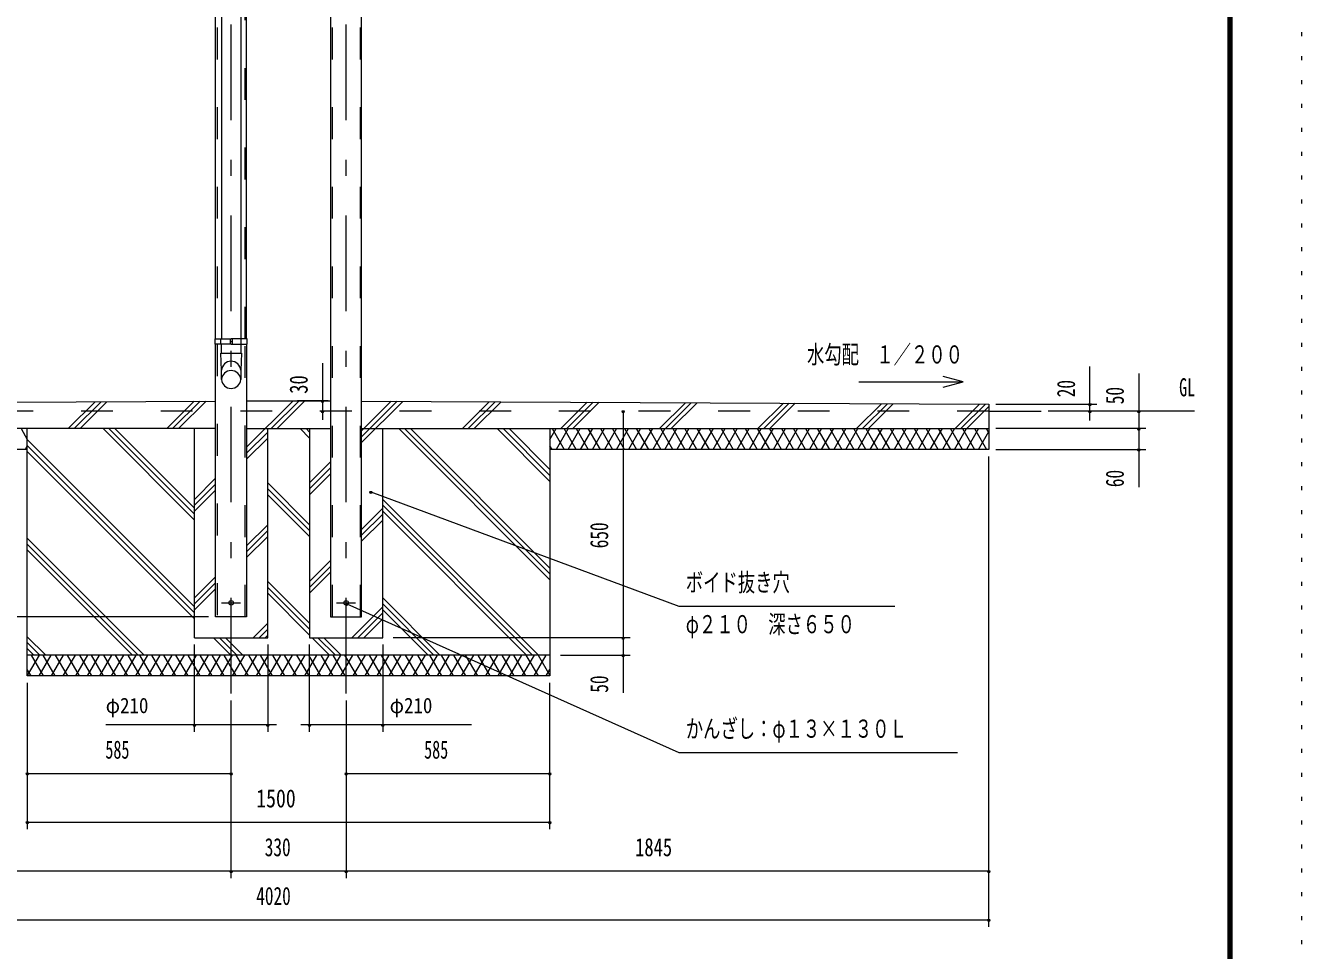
# Model space of a CAD drawing. Units: millimetres, scale not verified. Extents: x -31547 to 31550, y -14700 to 14700.
# Drawn here: x 18732 to 31550, y -3885 to 5408 of the extents above; entities that cross this region are included whole.
import ezdxf
from ezdxf.enums import TextEntityAlignment as Align

# ---------------------------------------------------------------- set-up
doc = ezdxf.new("R2010")
doc.units = ezdxf.units.MM
doc.header["$LTSCALE"] = 80
for name, pattern in [('USER2', [10, 4, -6]), ('USER3', [24, 12, -5, 2, -5]), ('USER4', [3, 0.5, -2.5])]:
    doc.linetypes.add(name, pattern=pattern)
doc.layers.add('0-0_0', color=7, linetype='Continuous')
for name, color, linetype, lineweight in [('0-6_2-02BOLD', 7, 'Continuous', 18), ('0-7_2-12HIDDEN', 3, 'USER2', 18), ('0-8_2-22CENTER', 3, 'USER3', 18), ('0-A_2-52DIM', 3, 'Continuous', 18), ('0-B_2-62HATCH', 2, 'Continuous', 18), ('0-C_F-F1PAPER', 5, 'Continuous', 18), ('0-D_F-E_J_ADD', 5, 'USER4', 18)]:
    doc.layers.add(name, color=color, linetype=linetype, lineweight=lineweight)
doc.styles.add('ＭＳ ゴシック', font='')
doc.styles.get('ＭＳ ゴシック').set_extended_font_data('MS Gothic')

# ---------------------------------------------------------------- blocks, each defined once
blk = doc.blocks.new('t')
at = {"layer": '0-6_2-02BOLD'}
for p, q in [((30725.56, 16904.9), (30725.56, 16960.9)), ((30816.71, 16960.9), (30816.71, 16904.9)), ((30827.38, 16932.9), (30816.71, 16932.9)), ((30827.38, 16932.9), (30838.06, 16932.9)), ((30838.06, 16960.9), (30838.06, 16904.9)), ((30929.2, 16904.9), (30929.2, 16960.9))]:
    blk.add_line(p, q, dxfattribs=at)
for points in [[(30827.38, 16904.9), (30665.86, 16904.9), (30665.86, 16960.9), (30827.38, 16960.9)], [(30827.38, 16904.9), (30988.91, 16904.9), (30988.91, 16960.9), (30827.38, 16960.9)]]:
    blk.add_lwpolyline(points, dxfattribs=at)

msp = doc.modelspace()

# ---------------------------------------------------------------- linework, layer by layer
at = {"layer": '0-6_2-02BOLD'}
for p, q in [((20701.08, 8497.9), (20701.08, 2260.9)), ((20893.61, 8497.9), (20893.61, 2260.9)), ((20641.41, 2260.9), (20641.41, 7787.41)), ((20953.26, 2260.9), (20953.26, 7787.41)), ((21796.42, 7787.41), (21796.42, -532.1)), ((20641.41, -532.1), (20641.41, 2204.9)), ((20701.06, 2115.78), (20701.06, 2204.9)), ((20893.55, 2204.9), (20893.55, 2115.78)), ((20953.26, 2204.9), (20953.26, -532.1)), ((22108.26, 1634.25), (28409.83, 1602.9)), ((28409.83, 1532.9), (28934.83, 1532.9)), ((20641.4, 1357.9), (14339.83, 1357.9)), ((20429.83, -742.1), (20429.83, 1357.9)), ((20953.25, 1357.9), (21796.41, 1357.9)), ((21164.83, -742.1), (21164.83, 1357.9)), ((22108.26, 1357.9), (28409.83, 1357.9)), ((20953.25, -532.1), (20641.4, -532.1)), ((20429.83, -742.1), (21164.83, -742.1)), ((23999.83, -917.1), (18749.84, -917.1))]:
    msp.add_line(p, q, dxfattribs=at)
for points in [[(21796.41, -532.1), (22108.27, -532.1), (22108.27, 7787.41)], [(20694.07, 2115.79), (20900.57, 2115.79), (20893.57, 1941.96), (20893.57, 1851.51)], [(20701.08, 1851.51), (20701.08, 1941.96), (20694.07, 2115.79)], [(18749.84, 1147.9), (14339.83, 1147.9), (14339.83, 1602.9), (20641.42, 1634.25)], [(20953.26, 1635.81), (21374.84, 1637.9), (21796.41, 1635.81)], [(28409.83, 1602.9), (28409.83, 1147.9), (23999.83, 1147.9)], [(23999.83, 1357.9), (23999.83, -1127.1), (18749.84, -1127.1), (18749.84, 1357.9)], [(21584.84, 1357.9), (21584.84, -742.1), (22319.83, -742.1), (22319.83, 1357.9)]]:
    msp.add_lwpolyline(points, dxfattribs=at)
for centre in [(20797.34, -392.1), (21952.33, -392.1)]:
    msp.add_circle(centre, 22.75, dxfattribs=at)
for centre, radius, start, end in [((20797.34, 1938.53), 96.43, 3.55867, 176.44133), ((20797.34, 1845.52), 96.43, 3.55867, 176.44133), ((20797.34, 1857.5), 96.44, 183.56303, 356.43697)]:
    msp.add_arc(centre, radius, start, end, dxfattribs=at)
at = {"layer": '0-7_2-12HIDDEN'}
for p, q in [((20656.11, 7787.41), (20656.11, 2260.9)), ((20938.56, 2260.9), (20938.56, 7787.41)), ((21811.12, 7787.41), (21811.12, -532.1)), ((22093.57, 7787.41), (22093.57, -532.1)), ((20656.1, 2204.9), (20656.1, -532.1)), ((20938.56, -532.1), (20938.56, 2204.9)), ((28409.84, 1532.9), (14339.84, 1532.9))]:
    msp.add_line(p, q, dxfattribs=at)
at = {"layer": '0-8_2-22CENTER'}
for p, q in [((20797.34, -1302.1), (20797.34, 9341.41)), ((21952.33, -1302.1), (21952.33, 9341.41)), ((20702.14, -392.1), (20892.54, -392.1)), ((21857.13, -392.1), (22047.54, -392.1))]:
    msp.add_line(p, q, dxfattribs=at)
at = {"layer": '0-A_2-52DIM'}
for p, q in [((21715.77, 2015.9), (21715.77, 1445.03)), ((29424.83, 1438.97), (29424.83, 1980.9)), ((27949.97, 1773.46), (28152.82, 1827.81)), ((29914.84, 1910.9), (29914.84, 769.9)), ((21771.51, 1637.9), (21464.56, 1637.9)), ((21729.77, 1637.9), (21701.77, 1637.9)), ((28479.83, 1602.9), (29494.83, 1602.9)), ((29438.83, 1602.9), (29410.83, 1602.9)), ((21729.77, 1532.9), (21701.77, 1532.9)), ((24748.83, 1532.9), (24720.83, 1532.9)), ((24734.83, 1532.9), (24734.83, -1295.1)), ((30474.84, 1532.9), (29004.83, 1532.9)), ((29438.83, 1532.9), (29410.83, 1532.9)), ((29928.84, 1532.9), (29900.84, 1532.9)), ((29984.83, 1357.9), (28479.83, 1357.9)), ((29928.84, 1357.9), (29900.84, 1357.9)), ((28409.83, -3647.09), (28409.83, 1077.9)), ((28479.83, 1147.9), (29984.83, 1147.9)), ((29928.84, 1147.9), (29900.84, 1147.9)), ((22215.79, 723.56), (22187.79, 723.56)), ((21973.85, -402.52), (21945.85, -402.52)), ((20571.4, -532.1), (12274.85, -532.1)), ((24804.83, -742.1), (22424.83, -742.1)), ((24748.83, -742.1), (24720.83, -742.1)), ((20429.82, -1687.1), (20429.82, -812.1)), ((21164.83, -812.1), (21164.83, -1687.1)), ((21584.83, -1687.1), (21584.83, -812.1)), ((22319.83, -812.1), (22319.83, -1687.1)), ((24104.83, -917.1), (24804.83, -917.1)), ((24748.83, -917.1), (24720.83, -917.1)), ((18749.84, -1197.1), (18749.84, -2667.1)), ((23999.83, -2667.1), (23999.83, -1197.1)), ((20797.34, -3157.09), (20797.34, -1372.1)), ((21952.33, -1372.1), (21952.33, -3157.09)), ((21252.33, -1617.1), (19537.33, -1617.1)), ((20443.82, -1617.1), (20415.82, -1617.1)), ((21178.83, -1617.1), (21150.83, -1617.1)), ((23212.33, -1617.1), (21497.33, -1617.1)), ((21598.83, -1617.1), (21570.83, -1617.1)), ((22333.83, -1617.1), (22305.83, -1617.1)), ((18763.84, -2107.1), (18735.84, -2107.1)), ((18749.84, -2107.1), (20797.34, -2107.1)), ((20811.34, -2107.1), (20783.34, -2107.1)), ((21966.33, -2107.1), (21938.33, -2107.1)), ((21952.33, -2107.1), (23999.83, -2107.1)), ((24013.83, -2107.1), (23985.83, -2107.1)), ((18763.84, -2597.1), (18735.84, -2597.1)), ((18749.84, -2597.1), (23999.83, -2597.1)), ((24013.83, -2597.1), (23985.83, -2597.1)), ((28409.83, -3087.09), (14339.83, -3087.09)), ((20811.34, -3087.09), (20783.34, -3087.09)), ((21966.33, -3087.09), (21938.33, -3087.09)), ((28423.83, -3087.09), (28395.83, -3087.09)), ((14339.83, -3577.09), (28409.83, -3577.09)), ((28423.83, -3577.09), (28395.83, -3577.09))]:
    msp.add_line(p, q, dxfattribs=at)
for points in [[(27102.82, 1827.81), (28152.82, 1827.81), (27949.97, 1882.16)], [(22201.79, 723.56), (25294.83, -427.1), (27464.83, -427.1)], [(21959.85, -402.52), (25294.83, -1897.1), (28094.83, -1897.1)]]:
    msp.add_lwpolyline(points, dxfattribs=at)
for centre in [(21715.77, 1637.9), (29424.83, 1602.9), (21715.77, 1532.9), (24734.83, 1532.9), (29424.83, 1532.9), (29914.84, 1532.9), (29914.84, 1357.9), (29914.84, 1147.9), (22201.79, 723.56), (21959.85, -402.52), (24734.83, -742.1), (24734.83, -917.1), (20429.82, -1617.1), (21164.83, -1617.1), (21584.83, -1617.1), (22319.83, -1617.1), (18749.84, -2107.1), (20797.34, -2107.1), (21952.33, -2107.1), (23999.83, -2107.1), (18749.84, -2597.1), (23999.83, -2597.1), (20797.34, -3087.09), (21952.33, -3087.09), (28409.83, -3087.09), (28409.83, -3577.09)]:
    msp.add_arc(centre, 14, 180, 0, dxfattribs=at)
at = {"layer": '0-B_2-62HATCH'}
for p, q in [((19160.55, 1357.9), (19430.87, 1628.23)), ((19490.57, 1628.53), (19219.94, 1357.9)), ((19279.33, 1357.9), (19550.26, 1628.83)), ((20150.48, 1357.9), (20425.77, 1633.18)), ((20485.46, 1633.48), (20209.89, 1357.9)), ((20269.28, 1357.9), (20545.16, 1633.77)), ((21420.21, 1637.68), (20953.25, 1170.71)), ((21199.84, 1357.9), (21479.31, 1637.38)), ((21538.42, 1637.09), (21259.23, 1357.9)), ((22108.26, 1335.78), (22405.26, 1632.78)), ((22464.36, 1632.48), (22108.26, 1276.38)), ((22108.27, 1216.99), (22523.46, 1632.19)), ((23390.31, 1627.88), (23120.34, 1357.9)), ((23179.74, 1357.9), (23449.41, 1627.58)), ((23508.52, 1627.29), (23239.13, 1357.9)), ((24110.28, 1357.9), (24375.35, 1622.97)), ((24169.68, 1357.9), (24434.46, 1622.68)), ((24493.57, 1622.39), (24229.08, 1357.9)), ((25100.24, 1357.9), (25360.41, 1618.07)), ((25419.51, 1617.78), (25159.64, 1357.9)), ((25219.03, 1357.9), (25478.61, 1617.49)), ((26090.18, 1357.9), (26345.45, 1613.17)), ((26404.56, 1612.88), (26149.58, 1357.9)), ((26208.98, 1357.9), (26463.67, 1612.59)), ((27080.14, 1357.9), (27330.5, 1608.27)), ((27389.61, 1607.98), (27139.52, 1357.9)), ((27198.92, 1357.9), (27448.71, 1607.68)), ((28070.08, 1357.9), (28315.55, 1603.37)), ((28374.65, 1603.08), (28129.48, 1357.9)), ((28188.88, 1357.9), (28409.83, 1578.86)), ((18687.26, 1357.9), (18749.84, 1249.53)), ((20429.83, 438.61), (19510.54, 1357.9)), ((19569.93, 1357.9), (20429.83, 498)), ((20429.83, 557.4), (19629.33, 1357.9)), ((20953.25, 1111.32), (21164.83, 1322.9)), ((21584.84, 1263.5), (21490.44, 1357.9)), ((21549.83, 1357.9), (21584.84, 1322.9)), ((22480.38, 1357.9), (23999.83, -161.55)), ((22539.78, 1357.9), (23999.83, -102.15)), ((23999.83, -42.75), (22599.18, 1357.9)), ((23999.83, 828.4), (23470.33, 1357.9)), ((23529.72, 1357.9), (23999.83, 887.8)), ((23999.83, 947.2), (23589.12, 1357.9)), ((23999.83, 1249.55), (24062.39, 1357.9)), ((24021.98, 1357.9), (24143.22, 1147.9)), ((24183.63, 1357.9), (24062.39, 1147.9)), ((24264.46, 1147.9), (24143.23, 1357.9)), ((24183.63, 1147.9), (24304.87, 1357.9)), ((24264.46, 1357.9), (24385.7, 1147.9)), ((24426.12, 1357.9), (24304.87, 1147.9)), ((24506.95, 1147.9), (24385.71, 1357.9)), ((24426.12, 1147.9), (24547.36, 1357.9)), ((24506.95, 1357.9), (24628.19, 1147.9)), ((24668.61, 1357.9), (24547.36, 1147.9)), ((24749.44, 1147.9), (24628.2, 1357.9)), ((24668.61, 1147.9), (24789.85, 1357.9)), ((24749.44, 1357.9), (24870.68, 1147.9)), ((24911.09, 1357.9), (24789.86, 1147.9)), ((24991.92, 1147.9), (24870.68, 1357.9)), ((24911.09, 1147.9), (25032.34, 1357.9)), ((24991.92, 1357.9), (25113.17, 1147.9)), ((25153.58, 1357.9), (25032.34, 1147.9)), ((25234.41, 1147.9), (25113.17, 1357.9)), ((25153.58, 1147.9), (25274.83, 1357.9)), ((25234.41, 1357.9), (25355.66, 1147.9)), ((25396.07, 1357.9), (25274.83, 1147.9)), ((25476.9, 1147.9), (25355.66, 1357.9)), ((25396.07, 1147.9), (25517.31, 1357.9)), ((25476.91, 1357.9), (25598.14, 1147.9)), ((25638.55, 1357.9), (25517.31, 1147.9)), ((25719.38, 1147.9), (25598.14, 1357.9)), ((25638.55, 1147.9), (25759.8, 1357.9)), ((25719.39, 1357.9), (25840.63, 1147.9)), ((25881.04, 1357.9), (25759.8, 1147.9)), ((25961.88, 1147.9), (25840.63, 1357.9)), ((25881.05, 1147.9), (26002.29, 1357.9)), ((25961.88, 1357.9), (26083.12, 1147.9)), ((26123.54, 1357.9), (26002.29, 1147.9)), ((26083.12, 1357.9), (26204.36, 1147.9)), ((26123.54, 1147.9), (26244.77, 1357.9)), ((26325.6, 1147.9), (26204.36, 1357.9)), ((26244.77, 1147.9), (26366.02, 1357.9)), ((26325.6, 1357.9), (26446.85, 1147.9)), ((26487.26, 1357.9), (26366.02, 1147.9)), ((26568.09, 1147.9), (26446.85, 1357.9)), ((26487.26, 1147.9), (26608.51, 1357.9)), ((26568.1, 1357.9), (26689.34, 1147.9)), ((26729.75, 1357.9), (26608.51, 1147.9)), ((26810.58, 1147.9), (26689.34, 1357.9)), ((26729.76, 1147.9), (26850.99, 1357.9)), ((26810.59, 1357.9), (26931.82, 1147.9)), ((26972.23, 1357.9), (26850.99, 1147.9)), ((26931.82, 1357.9), (27053.07, 1147.9)), ((26972.24, 1147.9), (27093.48, 1357.9)), ((27174.31, 1147.9), (27053.07, 1357.9)), ((27093.48, 1147.9), (27214.73, 1357.9)), ((27174.31, 1357.9), (27295.56, 1147.9)), ((27335.97, 1357.9), (27214.73, 1147.9)), ((27416.8, 1147.9), (27295.56, 1357.9)), ((27335.97, 1147.9), (27457.22, 1357.9)), ((27416.8, 1357.9), (27538.04, 1147.9)), ((27578.45, 1357.9), (27457.22, 1147.9)), ((27659.28, 1147.9), (27538.04, 1357.9)), ((27578.45, 1147.9), (27699.7, 1357.9)), ((27659.29, 1357.9), (27780.53, 1147.9)), ((27820.94, 1357.9), (27699.7, 1147.9)), ((27901.77, 1147.9), (27780.53, 1357.9)), ((27820.95, 1147.9), (27942.19, 1357.9)), ((27901.78, 1357.9), (28023.02, 1147.9)), ((28063.43, 1357.9), (27942.19, 1147.9)), ((28144.27, 1147.9), (28023.02, 1357.9)), ((28063.44, 1147.9), (28184.67, 1357.9)), ((28144.27, 1357.9), (28265.5, 1147.9)), ((28305.92, 1357.9), (28184.67, 1147.9)), ((28265.5, 1357.9), (28386.75, 1147.9)), ((28305.92, 1147.9), (28409.83, 1327.88)), ((28409.83, 1317.92), (28386.75, 1357.9)), ((18749.84, 1186.28), (18727.68, 1147.9)), ((18749.84, 1247.45), (20429.83, -432.55)), ((20429.83, -491.95), (18749.84, 1188.05)), ((21164.83, 1263.5), (20953.25, 1051.92)), ((24021.98, 1147.9), (23999.83, 1186.26)), ((18749.84, 1128.66), (20429.83, -551.34)), ((21584.84, 812.35), (21796.41, 1023.93)), ((21796.41, 964.53), (21584.84, 752.95)), ((21584.84, 693.55), (21796.41, 905.13)), ((20641.4, 858.86), (20429.83, 647.29)), ((20429.83, 587.9), (20641.4, 799.47)), ((21164.83, 812.35), (21584.84, 392.35)), ((20641.4, 740.07), (20429.83, 528.5)), ((21584.84, 332.95), (21164.83, 752.95)), ((21164.83, 693.56), (21584.84, 273.55)), ((23884.23, -917.1), (22319.83, 647.3)), ((22319.83, 557.4), (22108.27, 345.83)), ((22319.83, 587.9), (23824.83, -917.1)), ((23765.43, -917.1), (22319.83, 528.5)), ((21164.83, 392.35), (20953.25, 180.76)), ((22108.27, 286.44), (22319.83, 498)), ((22319.83, 438.6), (22108.27, 227.04)), ((19924.43, -917.1), (18749.84, 257.5)), ((20953.25, 121.37), (21164.83, 332.95)), ((21164.83, 273.55), (20953.25, 61.97)), ((19865.03, -917.1), (18749.84, 198.1)), ((18749.84, 138.71), (19805.63, -917.1)), ((21796.41, 33.98), (21584.84, -177.6)), ((21584.84, -237), (21796.41, -25.42)), ((21796.41, -84.82), (21584.84, -296.39)), ((20429.83, -342.65), (20641.4, -131.08)), ((20641.4, -190.48), (20429.83, -402.05)), ((20429.83, -461.45), (20641.4, -249.88)), ((21164.83, -177.6), (21584.84, -597.6)), ((21584.84, -657), (21164.83, -237)), ((21164.83, -296.39), (21584.84, -716.4)), ((22894.27, -917.1), (22319.83, -342.65)), ((22319.83, -432.55), (22010.28, -742.1)), ((22069.68, -742.1), (22319.83, -491.95)), ((22319.83, -402.05), (22834.87, -917.1)), ((22775.49, -917.1), (22319.83, -461.45)), ((21164.83, -597.6), (21020.34, -742.1)), ((22319.83, -551.35), (22129.08, -742.1)), ((18934.48, -917.1), (18749.84, -732.45)), ((20620.58, -742.1), (20795.59, -917.1)), ((20854.98, -917.1), (20679.98, -742.1)), ((20739.38, -742.1), (20914.38, -917.1)), ((21079.74, -742.1), (21164.83, -657)), ((21164.83, -716.4), (21139.13, -742.1)), ((21610.53, -742.1), (21785.53, -917.1)), ((21669.93, -742.1), (21844.93, -917.1)), ((21904.33, -917.1), (21729.33, -742.1)), ((18749.84, -791.85), (18875.09, -917.1)), ((18749.84, -851.24), (18815.69, -917.1)), ((18869.13, -917.1), (18749.84, -1123.72)), ((18788.29, -917.1), (18909.54, -1127.1)), ((18869.13, -1127.1), (18990.37, -917.1)), ((19030.79, -1127.1), (18909.54, -917.1)), ((19111.62, -917.1), (18990.37, -1127.1)), ((19030.79, -917.1), (19152.03, -1127.1)), ((19111.62, -1127.1), (19232.86, -917.1)), ((19273.27, -1127.1), (19152.03, -917.1)), ((19354.11, -917.1), (19232.86, -1127.1)), ((19273.27, -917.1), (19394.52, -1127.1)), ((19354.11, -1127.1), (19475.34, -917.1)), ((19515.76, -1127.1), (19394.52, -917.1)), ((19596.59, -917.1), (19475.34, -1127.1)), ((19515.76, -917.1), (19637, -1127.1)), ((19596.59, -1127.1), (19717.83, -917.1)), ((19758.25, -1127.1), (19637, -917.1)), ((19839.08, -917.1), (19717.83, -1127.1)), ((19758.25, -917.1), (19879.48, -1127.1)), ((19839.08, -1127.1), (19960.31, -917.1)), ((20000.73, -1127.1), (19879.48, -917.1)), ((20081.56, -917.1), (19960.31, -1127.1)), ((20121.97, -1127.1), (20000.73, -917.1)), ((20202.81, -917.1), (20081.56, -1127.1)), ((20243.23, -1127.1), (20121.97, -917.1)), ((20324.05, -917.1), (20202.81, -1127.1)), ((20364.46, -1127.1), (20243.23, -917.1)), ((20445.3, -917.1), (20324.05, -1127.1)), ((20485.71, -1127.1), (20364.47, -917.1)), ((20566.53, -917.1), (20445.29, -1127.1)), ((20606.95, -1127.1), (20485.71, -917.1)), ((20687.78, -917.1), (20566.53, -1127.1)), ((20728.2, -1127.1), (20606.95, -917.1)), ((20809.02, -917.1), (20687.77, -1127.1)), ((20849.44, -1127.1), (20728.2, -917.1)), ((20930.27, -917.1), (20809.02, -1127.1)), ((20970.69, -1127.1), (20849.44, -917.1)), ((21051.51, -917.1), (20930.27, -1127.1)), ((20970.69, -917.1), (21091.93, -1127.1)), ((21051.51, -1127.1), (21172.76, -917.1)), ((21213.16, -1127.1), (21091.93, -917.1)), ((21293.99, -917.1), (21172.76, -1127.1)), ((21213.16, -917.1), (21334.41, -1127.1)), ((21293.99, -1127.1), (21415.24, -917.1)), ((21455.65, -1127.1), (21334.41, -917.1)), ((21536.48, -917.1), (21415.24, -1127.1)), ((21455.65, -917.1), (21576.9, -1127.1)), ((21536.48, -1127.1), (21657.73, -917.1)), ((21698.14, -1127.1), (21576.9, -917.1)), ((21778.97, -917.1), (21657.73, -1127.1)), ((21698.14, -917.1), (21819.39, -1127.1)), ((21778.97, -1127.1), (21900.21, -917.1)), ((21819.39, -917.1), (21940.62, -1127.1)), ((21900.21, -1127.1), (22021.46, -917.1)), ((22061.87, -1127.1), (21940.63, -917.1)), ((22142.7, -917.1), (22021.45, -1127.1)), ((22061.87, -917.1), (22183.12, -1127.1)), ((22142.7, -1127.1), (22263.95, -917.1)), ((22183.12, -917.1), (22304.36, -1127.1)), ((22263.94, -1127.1), (22385.19, -917.1)), ((22304.36, -917.1), (22425.61, -1127.1)), ((22385.19, -1127.1), (22506.43, -917.1)), ((22425.61, -917.1), (22546.84, -1127.1)), ((22506.43, -1127.1), (22627.67, -917.1)), ((22546.84, -917.1), (22668.09, -1127.1)), ((22627.67, -1127.1), (22748.92, -917.1)), ((22668.09, -917.1), (22789.33, -1127.1)), ((22748.92, -1127.1), (22870.16, -917.1)), ((22789.33, -917.1), (22910.58, -1127.1)), ((22870.16, -1127.1), (22991.41, -917.1)), ((23031.82, -1127.1), (22910.58, -917.1)), ((23112.65, -917.1), (22991.41, -1127.1)), ((23031.82, -917.1), (23153.07, -1127.1)), ((23112.65, -1127.1), (23233.89, -917.1)), ((23274.3, -1127.1), (23153.07, -917.1)), ((23355.13, -917.1), (23233.89, -1127.1)), ((23274.3, -917.1), (23395.55, -1127.1)), ((23355.13, -1127.1), (23476.38, -917.1)), ((23516.79, -1127.1), (23395.55, -917.1)), ((23597.63, -917.1), (23476.38, -1127.1)), ((23516.79, -917.1), (23638.04, -1127.1)), ((23597.63, -1127.1), (23718.87, -917.1)), ((23759.29, -1127.1), (23638.04, -917.1)), ((23840.11, -917.1), (23718.87, -1127.1)), ((23759.29, -917.1), (23880.52, -1127.1)), ((23840.11, -1127.1), (23961.35, -917.1)), ((23880.52, -917.1), (23999.83, -1123.74)), ((18788.29, -1127.1), (18749.84, -1060.47)), ((23961.35, -1127.1), (23999.83, -1060.45))]:
    msp.add_line(p, q, dxfattribs=at)
at = {"layer": '0-C_F-F1PAPER'}
for points in [[(30849.95, -14000), (-9330.05, -14000), (-9330.05, 14140), (30849.95, 14140)], [(30846.45, -13996.5), (30846.45, 14136.5), (-9326.55, 14136.5), (-9326.55, -13996.5)], [(30842.95, -13993), (30842.95, 14133), (-9323.05, 14133), (-9323.05, -13993)], [(30839.45, -13989.5), (-9319.55, -13989.5), (-9319.55, 14129.5), (30839.45, 14129.5)], [(30835.95, -13986), (30835.95, 14126), (-9316.05, 14126), (-9316.05, -13986)], [(30832.45, -13982.5), (-9312.55, -13982.5), (-9312.55, 14122.5), (30832.45, 14122.5)], [(30828.95, -13979), (30828.95, 14119), (-9309.05, 14119), (-9309.05, -13979)], [(30825.45, -13975.5), (-9305.55, -13975.5), (-9305.55, 14115.5), (30825.45, 14115.5)], [(30821.95, -13972), (-9302.05, -13972), (-9302.05, 14112), (30821.95, 14112)], [(30818.45, -13968.5), (-9298.55, -13968.5), (-9298.55, 14108.5), (30818.45, 14108.5)], [(30814.95, -13965), (30814.95, 14105), (-9295.05, 14105), (-9295.05, -13965)]]:
    msp.add_lwpolyline(points, close=True, dxfattribs=at)
at = {"layer": '0-D_F-E_J_ADD'}
msp.add_lwpolyline([(31549.95, -14700), (-10030.05, -14700), (-10030.05, 14700), (31549.95, 14700)], close=True, dxfattribs=at)

# ---------------------------------------------------------------- block references
at = {"layer": '0-0_0'}
msp.add_blockref('t', (-10030.05, -14700), dxfattribs=at)

# ---------------------------------------------------------------- texts
at = {"layer": '0-A_2-52DIM', "color": 7, "style": 'ＭＳ ゴシック'}
for s, height, width, p in [('水勾配\u3000１／２００', 182.3, 0.7, (26582.67, 1957.68)), ('GL', 182.3, 0.65, (30320.83, 1627.77)), ('ボイド抜き穴', 182.3, 0.7, (25364.83, -332.23)), ('φ２１０\u3000深さ６５０', 182.3, 0.7, (25364.84, -752.23)), ('φ210', 155, 0.9, (19537.33, -1547.1)), ('φ210', 155, 0.9, (22389.83, -1547.1)), ('かんざし：φ１３×１３０Ｌ', 182.3, 0.7, (25364.83, -1802.23)), ('585', 182.3, 0.65, (19533.84, -2012.22)), ('585', 182.3, 0.65, (22736.33, -2012.22)), ('1500', 182.3, 0.8, (21049.34, -2502.22)), ('330', 182.3, 0.7, (21135.08, -2992.22)), ('1845', 182.3, 0.75, (24855.58, -2992.22)), ('4020', 182.3, 0.7, (21049.34, -3482.22))]:
    msp.add_text(s, height=height, dxfattribs=dict(at, width=width)).set_placement(p, align=Align.BOTTOM_LEFT)
for s, width, p in [('30', 0.75, (21620.9, 1707.9)), ('20', 0.7, (29329.95, 1672.9)), ('50', 0.7, (29819.96, 1602.9)), ('60', 0.7, (29819.96, 769.9)), ('650', 0.7, (24639.96, 155.65)), ('50', 0.7, (24639.96, -1295.1))]:
    msp.add_text(s, height=182.3, rotation=90, dxfattribs=dict(at, width=width)).set_placement(p, align=Align.BOTTOM_LEFT)

doc.saveas('drawing.dxf')
